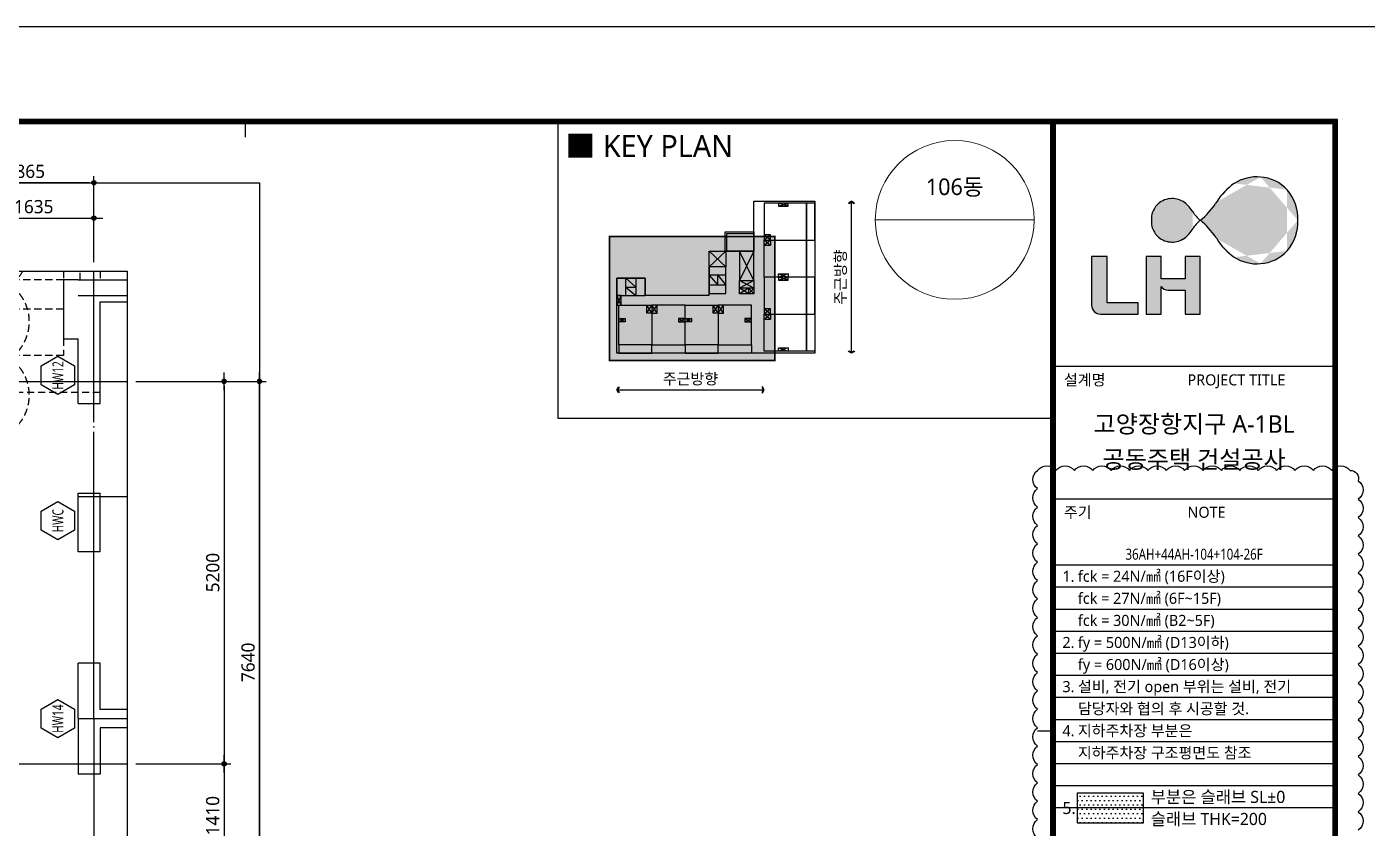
# Model space of a CAD drawing. Header units: millimetres. Extents: x 350420 to 672135, y -312840 to -44390.
# Drawn here: x 539707 to 557934, y -55285 to -44390 of the extents above; entities that cross this region are included whole.
import ezdxf
from ezdxf.enums import TextEntityAlignment as Align
from ezdxf.xclip import XClip

# ---------------------------------------------------------------- set-up
doc = ezdxf.new("R2010")
doc.units = ezdxf.units.MM
doc.header["$LTSCALE"] = 65
doc.header["$XCLIPFRAME"] = 0
for name, pattern in [('CEN', [62, 60, -1, 0, -1]), ('FORM_고양장항A-1BL-S-성능$0$HID', [2.3, 1.5, -0.8]), ('HID', [2.5, 2, -0.5]), ('XS-지하주차장$0$CEN', [62, 60, -1, 0, -1]), ('XS-지하주차장$0$HID', [2.3, 1.5, -0.8])]:
    doc.linetypes.add(name, pattern=pattern)
doc.layers.get('Defpoints').update_dxf_attribs({"color": 145})
for name, color, linetype, plot in [('211119', 40, 'Continuous', False), ('DEFPOINT', 144, 'Continuous', False), ('FORM_고양장항A-1BL-S-성능$0$DEFPOINT', 144, 'Continuous', False), ('XS-지하주차장$0$1215', 181, 'XS-지하주차장$0$HID', False), ('XS-지하주차장$0$PD', 145, 'XS-지하주차장$0$HID', False)]:
    doc.layers.add(name, color=color, linetype=linetype, plot=plot)
for name, color, linetype in [('253', 253, 'Continuous'), ('CEN', 1, 'CEN'), ('DIM', 7, 'Continuous'), ('DOT', 7, 'Continuous'), ('FORM_고양장항A-1BL-S-성능$0$FORM', 7, 'Continuous'), ('FORM_고양장항A-1BL-S-성능$0$FTEXT', 3, 'Continuous'), ('FORM_고양장항A-1BL-S-성능$0$LH마크', 253, 'Continuous'), ('FORM_고양장항A-1BL-S-성능$0$TEXT', 3, 'Continuous'), ('KEY', 4, 'Continuous'), ('LEADER', 7, 'Continuous'), ('M', 7, 'Continuous'), ('NAME-W', 4, 'Continuous'), ('T', 6, 'Continuous'), ('XS-지하주차장$0$AWG', 5, 'XS-지하주차장$0$HID'), ('XS-지하주차장$0$CEN', 1, 'XS-지하주차장$0$CEN'), ('XS-지하주차장$0$COL', 2, 'Continuous'), ('XS-지하주차장$0$G', 4, 'XS-지하주차장$0$HID'), ('XS-지하주차장$0$W1', 2, 'Continuous'), ('XS-지하주차장$0$W1-H', 11, 'XS-지하주차장$0$HID')]:
    doc.layers.add(name, color=color, linetype=linetype)
doc.layers.add('TEXT', color=3, linetype='Continuous', lineweight=9)
doc.styles.add('FORM_고양장항A-1BL-S-성능$0$맑은고딕', font='malgun.ttf')
doc.styles.add('맑은고딕', font='malgun.ttf')
doc.dimstyles.new('DIM_60', dxfattribs={"dimscale": 60, "dimtxt": 3, "dimasz": 1, "dimexe": 1.5, "dimexo": 2, "dimgap": 1, "dimtad": 1, "dimdec": 0, "dimzin": 0, "dimdsep": 46, "dimtxsty": '맑은고딕', "dimblk1": 'DIMDOT', "dimblk2": 'DIMDOT', "dimsah": 1, "dimcen": 0.09, "dimdle": 2, "dimclrd": 7, "dimclre": 7, "dimclrt": 3, "dimadec": 0, "dimazin": 0, "dimtfac": 1, "dimtdec": 0, "dimtix": 1, "dimtmove": 2, "dimatfit": 3, "dimldrblk": 'DIMDOT', "dimfxl": 0, "dimtolj": 1, "dimtzin": 0, "dimarcsym": 0})

# ---------------------------------------------------------------- blocks, each defined once
blk = doc.blocks.new('XS-지하주차장$0$B1-6')
at = {"layer": 'XS-지하주차장$0$CEN'}
for p, q in [((26850, 13840), (26850, 20580)), ((26635, 19590), (28310, 19590)), ((26635, 16860), (28685, 16860)), ((26635, 13840), (36060, 13840)), ((26635, 13840), (36060, 13840)), ((26850, 13840), (26850, 7100))]:
    blk.add_line(p, q, dxfattribs=at)
at = {"layer": 'XS-지하주차장$0$PD'}
blk.add_line((26665, 19805), (26665, 21355), dxfattribs=at)
at = {"layer": 'XS-지하주차장$0$W1'}
for p, q in [((26635, 19805), (27795, 19805)), ((26935, 18125), (26935, 19505)), ((26935, 19505), (28095, 19505)), ((26635, 18125), (26635, 19005)), ((26635, 18125), (26935, 18125)), ((26635, 16905), (26935, 16905)), ((26635, 16105), (26635, 16905)), ((26935, 16105), (26935, 16905)), ((26935, 16105), (26635, 16105)), ((26935, 14595), (26635, 14595)), ((26635, 13840), (26635, 14595)), ((26935, 13965), (26935, 14595)), ((30130, 13965), (26935, 13965)), ((26635, 13840), (26635, 13085)), ((30130, 13715), (26935, 13715)), ((26935, 13715), (26935, 13085)), ((26935, 13085), (26635, 13085))]:
    blk.add_line(p, q, dxfattribs=at)
blk = doc.blocks.new('XS-지하주차장$0$B2-W')
at = {"layer": 'XS-지하주차장$0$W1-H'}
for p, q in [((124905, 73325), (124105, 73325)), ((124105, 73325), (124105, 73125)), ((124905, 73125), (124905, 73325)), ((118185, 72825), (118185, 73125)), ((118940, 73125), (118185, 73125)), ((118940, 73125), (119695, 73125)), ((119695, 72825), (119695, 73125)), ((121205, 72825), (121205, 73125)), ((121205, 73125), (122005, 73125)), ((122005, 73125), (122005, 72825)), ((123225, 73125), (123225, 72825)), ((123225, 73125), (124105, 73125)), ((124905, 73125), (124905, 71965)), ((118815, 72825), (118185, 72825)), ((118815, 68630), (118815, 72825)), ((119065, 68630), (119065, 72825)), ((119065, 72825), (119695, 72825)), ((121205, 72825), (122005, 72825)), ((123225, 72825), (124605, 72825)), ((124605, 72825), (124605, 71665))]:
    blk.add_line(p, q, dxfattribs=at)
blk = doc.blocks.new('XS-지하주차장')
at = {"layer": 'XS-지하주차장$0$1215'}
blk.add_lwpolyline([(662346, 143239, 0.520567), (663346, 143239, 0.520567), (664346, 143239, 0.520567), (665346, 143239, 0.520567), (666346, 143239, 0.520567), (667346, 143239, 0.520567), (668346, 143239, 0.520567), (669346, 143239, 0.520567), (670346, 143239, 0.520567), (671346, 143239, 0.520567), (672346, 143239, 0.520567), (672734, 143851, 0.520567), (672339, 144456, 0.520567), (671339, 144456, 0.520567), (670339, 144456, 0.520567), (669339, 144456, 0.520567), (668339, 144456, 0.520567), (667339, 144456, 0.520567), (666339, 144456, 0.520567), (665339, 144456, 0.520567), (664339, 144456, 0.520567), (663339, 144456, 0.520567), (662346, 144450, 0.520567)], format="xyb", close=True, dxfattribs=at)
at = {"layer": 'XS-지하주차장$0$AWG'}
for p, q in [((663385, 142515), (663385, 150575)), ((662885, 142015), (662885, 143665)), ((663615, 142515), (663385, 142515)), ((671990, 142515), (664415, 142515)), ((665965, 142015), (664415, 142015))]:
    blk.add_line(p, q, dxfattribs=at)
at = {"layer": 'XS-지하주차장$0$COL'}
blk.add_lwpolyline([(664415, 142315), (664415, 142515), (663615, 142515), (663615, 142315)], dxfattribs=at)
at = {"layer": 'XS-지하주차장$0$G'}
for p, q in [((664015, 142515), (664015, 150575)), ((664415, 142515), (664415, 150575))]:
    blk.add_line(p, q, dxfattribs=at)
at = {"layer": 'XS-지하주차장$0$W1', "rotation": 270}
blk.add_blockref('XS-지하주차장$0$B1-6', (644610, 168950), dxfattribs=at)
at = {"layer": 'XS-지하주차장$0$W1-H'}
blk.add_blockref('XS-지하주차장$0$B2-W', (539510, 69190), dxfattribs=at)
blk = doc.blocks.new('DIMDOT')
at = {"layer": 'DIM', "linetype": 'Continuous'}
blk.add_line((-2, 0), (2, 0), dxfattribs=at)
for radius in [0.5, 0.25]:
    blk.add_circle((0, 0), radius, dxfattribs=at)
blk = doc.blocks.new('*D1217')
at = {"layer": 'Defpoints', "color": 0, "linetype": 'Continuous', "transparency": 16777216}
for p in [(538755, -46510), (538755, -47710), (540620, -47710)]:
    blk.add_point(p, dxfattribs=at)
at = {"layer": 'DIM', "color": 7, "linetype": 'Continuous', "lineweight": -2, "transparency": 16777216}
for p, q in [((538755, -47590), (538755, -46420)), ((540620, -47590), (540620, -46420)), ((540560, -46510), (538815, -46510))]:
    blk.add_line(p, q, dxfattribs=at)
at = {"layer": 'DIM', "color": 7, "linetype": 'Continuous', "lineweight": -2, "transparency": 16777216, "xscale": 60, "yscale": 60, "zscale": 60, "rotation": 180}
blk.add_blockref('DIMDOT', (538755, -46510), dxfattribs=at)
at = {"layer": 'DIM', "color": 7, "linetype": 'Continuous', "lineweight": -2, "transparency": 16777216, "xscale": 60, "yscale": 60, "zscale": 60}
blk.add_blockref('DIMDOT', (540620, -46510), dxfattribs=at)
at = {"layer": 'DIM', "color": 3, "linetype": 'Continuous', "transparency": 16777216, "insert": (539687, -46356), "char_height": 180, "attachment_point": 5, "style": '맑은고딕'}
blk.add_mtext('\\A1;1865', dxfattribs=at)
blk = doc.blocks.new('*D1219')
at = {"layer": 'Defpoints', "color": 0, "linetype": 'Continuous', "transparency": 16777216}
for p in [(540620, -46990), (538985, -47710), (540620, -47710)]:
    blk.add_point(p, dxfattribs=at)
at = {"layer": 'DIM', "color": 7, "linetype": 'Continuous', "lineweight": -2, "transparency": 16777216}
for p, q in [((538985, -47590), (538985, -46900)), ((539045, -46990), (540560, -46990)), ((540620, -47590), (540620, -46900))]:
    blk.add_line(p, q, dxfattribs=at)
at = {"layer": 'DIM', "color": 7, "linetype": 'Continuous', "lineweight": -2, "transparency": 16777216, "xscale": 60, "yscale": 60, "zscale": 60, "rotation": 180}
blk.add_blockref('DIMDOT', (538985, -46990), dxfattribs=at)
at = {"layer": 'DIM', "color": 7, "linetype": 'Continuous', "lineweight": -2, "transparency": 16777216, "xscale": 60, "yscale": 60, "zscale": 60}
blk.add_blockref('DIMDOT', (540620, -46990), dxfattribs=at)
at = {"layer": 'DIM', "color": 3, "linetype": 'Continuous', "transparency": 16777216, "insert": (539802, -46836), "char_height": 180, "attachment_point": 5, "style": '맑은고딕'}
blk.add_mtext('\\A1;1635', dxfattribs=at)
blk = doc.blocks.new('*D636')
at = {"layer": 'Defpoints', "color": 0, "linetype": 'Continuous', "transparency": 16777216}
for p in [(541070, -49210), (542870, -49210), (541070, -56850)]:
    blk.add_point(p, dxfattribs=at)
at = {"layer": 'DIM', "color": 7, "linetype": 'Continuous', "lineweight": -2, "transparency": 16777216}
for p, q in [((541190, -49210), (542960, -49210)), ((542870, -56790), (542870, -49270)), ((541190, -56850), (542960, -56850))]:
    blk.add_line(p, q, dxfattribs=at)
at = {"layer": 'DIM', "color": 7, "linetype": 'Continuous', "lineweight": -2, "transparency": 16777216, "xscale": 60, "yscale": 60, "zscale": 60}
for p, rotation in [((542870, -49210), 90), ((542870, -56850), 270)]:
    blk.add_blockref('DIMDOT', p, dxfattribs=dict(at, rotation=rotation))
at = {"layer": 'DIM', "color": 3, "linetype": 'Continuous', "transparency": 16777216, "insert": (542717, -53030), "char_height": 180, "attachment_point": 5, "rotation": 90, "style": '맑은고딕'}
blk.add_mtext('\\A1;7640', dxfattribs=at)
blk = doc.blocks.new('*D638')
at = {"layer": 'Defpoints', "color": 0, "linetype": 'Continuous', "transparency": 16777216}
for p in [(541070, -49210), (541070, -54410), (542390, -54410)]:
    blk.add_point(p, dxfattribs=at)
at = {"layer": 'DIM', "color": 7, "linetype": 'Continuous', "lineweight": -2, "transparency": 16777216}
for p, q in [((541190, -49210), (542480, -49210)), ((542390, -49270), (542390, -54350)), ((541190, -54410), (542480, -54410))]:
    blk.add_line(p, q, dxfattribs=at)
at = {"layer": 'DIM', "color": 7, "linetype": 'Continuous', "lineweight": -2, "transparency": 16777216, "xscale": 60, "yscale": 60, "zscale": 60}
for p, rotation in [((542390, -49210), 90), ((542390, -54410), 270)]:
    blk.add_blockref('DIMDOT', p, dxfattribs=dict(at, rotation=rotation))
at = {"layer": 'DIM', "color": 3, "linetype": 'Continuous', "transparency": 16777216, "insert": (542237, -51810), "char_height": 180, "attachment_point": 5, "rotation": 90, "style": '맑은고딕'}
blk.add_mtext('\\A1;5200', dxfattribs=at)
blk = doc.blocks.new('*D777')
at = {"layer": 'Defpoints', "color": 0, "linetype": 'Continuous', "transparency": 16777216}
for p in [(541070, -54410), (541070, -55820), (542390, -55820)]:
    blk.add_point(p, dxfattribs=at)
at = {"layer": 'DIM', "color": 7, "linetype": 'Continuous', "lineweight": -2, "transparency": 16777216}
for p, q in [((541190, -54410), (542480, -54410)), ((542390, -54470), (542390, -55760)), ((541190, -55820), (542480, -55820))]:
    blk.add_line(p, q, dxfattribs=at)
at = {"layer": 'DIM', "color": 7, "linetype": 'Continuous', "lineweight": -2, "transparency": 16777216, "xscale": 60, "yscale": 60, "zscale": 60}
for p, rotation in [((542390, -54410), 90), ((542390, -55820), 270)]:
    blk.add_blockref('DIMDOT', p, dxfattribs=dict(at, rotation=rotation))
at = {"layer": 'DIM', "color": 3, "linetype": 'Continuous', "transparency": 16777216, "insert": (542236, -55115), "char_height": 180, "attachment_point": 5, "rotation": 90, "style": '맑은고딕'}
blk.add_mtext('\\A1;1410', dxfattribs=at)
blk = doc.blocks.new('FORM_고양장항A-1BL-S-성능')
at = {"layer": 'FORM_고양장항A-1BL-S-성능$0$LH마크'}
h = blk.add_hatch(color=256, dxfattribs=at)
edge = h.paths.add_edge_path()
edge.add_ellipse((777.51, 564.78), major_axis=(-0.02, 19.2), ratio=0.999999, start_angle=220.3161, end_angle=235.7162)
edge.add_ellipse((780.18, 563.8), major_axis=(11.64, 11.64), ratio=1, start_angle=278.372, end_angle=279.7927)
edge.add_ellipse((805.6, 547.01), major_axis=(0.02, 14.03), ratio=0.999999, start_angle=394.9685, end_angle=418.6858, ccw=False)
edge.add_ellipse((802.71, 550.4), major_axis=(0, 9.6), ratio=0.999999, start_angle=354.9364, end_angle=392.3497, ccw=False)
edge.add_ellipse((802.89, 550.83), major_axis=(0, 9.16), ratio=0.999999, start_angle=313.0895, end_angle=355.7979, ccw=False)
edge.add_ellipse((802.25, 550.63), major_axis=(0, 9.76), ratio=0.999999, start_angle=267.1585, end_angle=311.34, ccw=False)
edge.add_ellipse((802.25, 549.67), major_axis=(0, 9.76), ratio=0.999999, start_angle=228.6578, end_angle=272.8393, ccw=False)
edge.add_ellipse((802.89, 549.48), major_axis=(0, 9.16), ratio=0.999999, start_angle=184.2159, end_angle=226.9243, ccw=False)
edge.add_ellipse((802.71, 549.9), major_axis=(0, 9.6), ratio=0.999999, start_angle=147.6519, end_angle=185.0653, ccw=False)
edge.add_ellipse((805.6, 553.3), major_axis=(-0.01, 14.03), ratio=0.999999, start_angle=121.3304, end_angle=145.0478, ccw=False)
edge.add_ellipse((780.18, 536.51), major_axis=(-11.64, 11.64), ratio=1, start_angle=260.2073, end_angle=261.628)
edge.add_ellipse((777.51, 535.53), major_axis=(0.04, 19.2), ratio=0.999999, start_angle=-55.6701, end_angle=-40.27)
edge = h.paths.add_edge_path()
edge.add_ellipse((795.7, 557.01), major_axis=(0.01, 8.99), ratio=0.999999, start_angle=123.2371, end_angle=139.6948, ccw=False)
edge.add_ellipse((788.93, 552.73), major_axis=(-0.701, 0.701), ratio=1, start_angle=70.6407, end_angle=85.406, ccw=False)
edge.add_ellipse((782.63, 549.06), major_axis=(-0.01, 6.3), ratio=0.999999, start_angle=-59.1626, end_angle=-32.4373)
edge.add_ellipse((783.58, 550.59), major_axis=(0, 4.5), ratio=0.999999, start_angle=-32.5934, end_angle=6.8284)
edge.add_ellipse((783.54, 550.24), major_axis=(0, 4.85), ratio=0.999999, start_angle=5.9838, end_angle=45.8059)
edge.add_ellipse((783.51, 550.42), major_axis=(0, 4.7), ratio=0.999999, start_angle=47.0576, end_angle=93.2383)
edge.add_ellipse((783.51, 549.88), major_axis=(0, 4.7), ratio=0.999999, start_angle=86.7617, end_angle=132.9424)
edge.add_ellipse((783.54, 550.07), major_axis=(0, 4.85), ratio=0.999999, start_angle=134.179, end_angle=174.0011)
edge.add_ellipse((783.58, 549.72), major_axis=(0, 4.5), ratio=0.999999, start_angle=173.1716, end_angle=212.5934)
edge.add_ellipse((782.63, 551.24), major_axis=(0.01, 6.3), ratio=0.999999, start_angle=212.4373, end_angle=239.1626)
edge.add_ellipse((788.93, 547.58), major_axis=(0.701, 0.701), ratio=1, start_angle=94.594, end_angle=109.3593, ccw=False)
edge.add_ellipse((795.7, 543.3), major_axis=(0, 8.99), ratio=0.999999, start_angle=400.341, end_angle=416.7988, ccw=False)
h = blk.add_hatch(color=256, dxfattribs=at)
edge = h.paths.add_edge_path()
edge.add_line((768.81, 531.43), (768.81, 541.97))
edge.add_line((768.81, 541.97), (765.28, 541.97))
edge.add_line((765.28, 541.97), (765.28, 530.91))
edge.add_arc((767.28, 530.91), 2, 180, 270)
edge.add_line((767.28, 528.91), (775.79, 528.91))
edge.add_line((775.79, 528.91), (775.79, 531.43))
edge.add_line((775.79, 531.43), (768.81, 531.43))
h = blk.add_hatch(color=256, dxfattribs=at)
edge = h.paths.add_edge_path()
edge.add_line((777.64, 541.97), (777.64, 528.91))
edge.add_line((777.64, 528.91), (781.05, 528.91))
edge.add_line((781.05, 528.91), (781.05, 535.14))
edge.add_ellipse((782.68, 536.29), major_axis=(0, 2), ratio=0.999999, start_angle=125.4475, end_angle=176.5602)
edge.add_line((782.56, 534.3), (786.48, 534.3))
edge.add_line((786.48, 534.3), (786.48, 528.91))
edge.add_line((786.48, 528.91), (789.9, 528.91))
edge.add_line((789.9, 528.91), (789.9, 541.97))
edge.add_line((789.9, 541.97), (786.48, 541.97))
edge.add_line((786.48, 541.97), (786.48, 536.88))
edge.add_line((786.48, 536.88), (781.05, 536.88))
edge.add_line((781.05, 536.88), (781.05, 541.97))
edge.add_line((781.05, 541.97), (777.64, 541.97))
at = {"layer": 'FORM_고양장항A-1BL-S-성능$0$DEFPOINT', "color": 1}
for p, q in [((573.5, 569), (573.5, 572)), ((753, 434.5), (756, 434.5))]:
    blk.add_line(p, q, dxfattribs=at)
at = {"layer": 'FORM_고양장항A-1BL-S-성능$0$DEFPOINT', "linetype": 'FORM_고양장항A-1BL-S-성능$0$HID'}
for p, q in [((820, 467), (757, 467)), ((820, 457), (757, 457)), ((820, 447), (757, 447)), ((820, 437), (757, 437)), ((820, 427), (757, 427)), ((820, 417), (757, 417))]:
    blk.add_line(p, q, dxfattribs=at)
at = {"layer": 'FORM_고양장항A-1BL-S-성능$0$DEFPOINT'}
blk.add_lwpolyline([(0, 594), (0, 0), (841, 0), (841, 594), (0, 594)], dxfattribs=at)
at = {"layer": 'FORM_고양장항A-1BL-S-성능$0$FORM'}
for p, q in [((820, 517), (757, 517)), ((820, 487), (757, 487)), ((820, 472), (757, 472)), ((820, 462), (757, 462)), ((820, 452), (757, 452)), ((820, 442), (757, 442)), ((820, 432), (757, 432)), ((820, 422), (757, 422))]:
    blk.add_line(p, q, dxfattribs=at)
for points in [[(25, 573), (25, 21), (757, 21), (757, 573)], [(26, 572), (26, 22), (756, 22), (756, 572)], [(757, 572), (757, 22), (820, 22), (820, 572)]]:
    blk.add_lwpolyline(points, close=True, dxfattribs=at)
at = {"layer": 'FORM_고양장항A-1BL-S-성능$0$FORM', "const_width": 1}
blk.add_lwpolyline([(25.5, 572.5), (25.5, 21.5), (756.5, 21.5), (756.5, 572.5)], close=True, dxfattribs=at)
blk.add_lwpolyline([(757, 21.5), (820.5, 21.5), (820.5, 572.5), (757, 572.5)], dxfattribs=at)
at = {"layer": 'FORM_고양장항A-1BL-S-성능$0$FORM'}
blk.add_lwpolyline([(757, 21), (821, 21), (821, 573), (757, 573)], dxfattribs=at)
at = {"layer": 'FORM_고양장항A-1BL-S-성능$0$LH마크'}
blk.add_lwpolyline([(768.81, 531.43), (768.81, 541.97), (765.28, 541.97), (765.28, 530.91, 0.414214), (767.28, 528.91), (775.79, 528.91), (775.79, 531.43)], format="xyb", close=True, dxfattribs=at)
blk.add_lwpolyline([(782.56, 534.3), (786.48, 534.3), (786.48, 528.91), (789.9, 528.91), (789.9, 541.97), (786.48, 541.97), (786.48, 536.88), (781.05, 536.88), (781.05, 541.97), (777.64, 541.97), (777.64, 528.91), (781.05, 528.91), (781.05, 535.14)], dxfattribs=at)
for centre, major_axis, ratio, start_param, end_param in [((802.71, 550.4), (0, 9.6), 0.999999, -0.088377, 0.564608), ((802.89, 550.83), (0, 9.16), 0.999999, -0.818743, -0.073341), ((805.6, 547.01), (0.02, 14.03), 0.999999, 0.610315, 1.024261), ((802.25, 550.63), (0, 9.76), 0.999999, 4.662795, 5.433907), ((783.51, 550.42), (0, 4.7), 0.999999, 0.82131, 1.627315), ((783.54, 550.24), (0, 4.85), 0.999999, 0.104437, 0.799463), ((783.58, 550.59), (0, 4.5), 0.999999, -0.568862, 0.119178), ((782.63, 549.06), (-0.01, 6.3), 0.999999, -1.032582, -0.566138), ((777.51, 564.78), (-0.02, 19.2), 0.999999, 3.845241, 4.114023), ((780.18, 563.8), (11.64, 11.64), 1, 4.858508, 4.883304), ((783.51, 549.88), (0, 4.7), 0.999999, 1.514278, 2.320283), ((788.93, 552.73), (-0.701, 0.701), 1, 1.232913, 1.490615), ((795.7, 557.01), (0.01, 8.99), 0.999999, 2.150893, 2.438135), ((795.7, 543.3), (0, 8.99), 0.999999, 0.704083, 0.991325), ((777.51, 535.53), (0.04, 19.2), 0.999999, -0.971627, -0.702844), ((802.25, 549.67), (0, 9.76), 0.999999, 3.990832, 4.761944), ((782.63, 551.24), (0.01, 6.3), 0.999999, 3.707731, 4.174175), ((788.93, 547.58), (0.701, 0.701), 1, 1.650977, 1.908679), ((783.54, 550.07), (0, 4.85), 0.999999, 2.341865, 3.036891), ((783.58, 549.72), (0, 4.5), 0.999999, 3.022415, 3.710455), ((780.18, 536.51), (-11.64, 11.64), 1, 4.541474, 4.56627), ((805.6, 553.3), (-0.01, 14.03), 0.999999, 2.117616, 2.531562), ((802.71, 549.9), (0, 9.6), 0.999999, 2.577013, 3.229998), ((802.89, 549.48), (0, 9.16), 0.999999, 3.215175, 3.960577), ((782.68, 536.29), (0, 2), 0.999999, 2.189471, 3.081556)]:
    blk.add_ellipse(centre, major_axis=major_axis, ratio=ratio, start_param=start_param, end_param=end_param, dxfattribs=at)
at = {"layer": 'FORM_고양장항A-1BL-S-성능$0$FTEXT', "style": 'FORM_고양장항A-1BL-S-성능$0$맑은고딕'}
for s, p in [('설계명', (759, 514)), ('PROJECT TITLE', (787, 514)), ('주기', (759, 484)), ('NOTE', (787, 484))]:
    blk.add_text(s, height=2.5, dxfattribs=at).set_placement(p, align=Align.MIDDLE_LEFT)
at = {"layer": 'FORM_고양장항A-1BL-S-성능$0$TEXT', "color": 6, "style": 'FORM_고양장항A-1BL-S-성능$0$맑은고딕'}
for s, p in [('고양장항지구 A-1BL', (788.5, 504)), ('공동주택 건설공사', (788.5, 496))]:
    blk.add_text(s, height=4, dxfattribs=at).set_placement(p, align=Align.MIDDLE_CENTER)

msp = doc.modelspace()

# ---------------------------------------------------------------- hatches: boundary and pattern name
at = {"layer": '253'}
h = msp.add_hatch(color=256, dxfattribs=at)
h.dxf.hatch_style = 1
h.paths.add_polyline_path([(547630, -48925.9), (549880, -48925.9), (549880, -47239.9), (547630, -47239.9)])
at = {"layer": 'DOT'}
h = msp.add_hatch(dxfattribs=at)
h.set_pattern_fill('DOTS', color=256, scale=60, style=0)
h.set_pattern_definition([(0, (365600, 110092.5), (30, 60), [0, -60])])
h.paths.add_polyline_path([(553990, -54810), (553990, -55210), (554890, -55210), (554890, -54810)])

# ---------------------------------------------------------------- linework, layer by layer
at = {"layer": '211119'}
msp.add_lwpolyline([(553451.5, -55418.9, -0.5205671), (553451.5, -55168.9, -0.5205671), (553451.5, -54918.9, -0.5205671), (553451.5, -54668.9, -0.5205671), (553451.5, -54418.9, -0.5205671), (553451.5, -54168.9, -0.5205671), (553451.5, -53918.9, -0.5205671), (553451.5, -53668.9, -0.5205671), (553451.5, -53418.9, -0.5205671), (553451.5, -53168.9, -0.5205671), (553451.5, -52918.9, -0.5205671), (553451.5, -52668.9, -0.5205671), (553451.5, -52418.9, -0.5205671), (553451.5, -52168.9, -0.5205671), (553451.5, -51918.9, -0.5205671), (553451.5, -51668.9, -0.5205671), (553451.5, -51418.9, -0.5205671), (553451.5, -51168.9, -0.5205671), (553451.5, -50918.9, -0.5205671), (553451.5, -50668.9, -0.5205671), (553451.5, -50422.7, -0.5205671), (553701.5, -50422.7, -0.5205671), (553951.5, -50422.7, -0.5205671), (554201.5, -50422.7, -0.5205671), (554451.5, -50422.7, -0.5205671), (554701.5, -50422.7, -0.5205671), (554951.5, -50422.7, -0.5205671), (555201.5, -50422.7, -0.5205671), (555451.5, -50422.7, -0.5205671), (555701.5, -50422.7, -0.5205671), (555951.5, -50422.7, -0.5205671), (556201.5, -50422.7, -0.5205671), (556451.5, -50422.7, -0.5205671), (556701.5, -50422.7, -0.5205671), (556951.5, -50422.7, -0.5205671), (557201.5, -50422.7, -0.5205671), (557451.5, -50422.7, -0.5205671), (557701.5, -50422.7, -0.5205671), (557812.4, -50561.7, -0.5205671), (557812.4, -50811.7, -0.5205671), (557812.4, -51061.7, -0.5205671), (557812.4, -51311.7, -0.5205671), (557812.4, -51561.7, -0.5205671), (557812.4, -51811.7, -0.5205671), (557812.4, -52061.7, -0.5205671), (557812.4, -52311.7, -0.5205671), (557812.4, -52561.7, -0.5205671), (557812.4, -52811.7, -0.5205671), (557812.4, -53061.7, -0.5205671), (557812.4, -53311.7, -0.5205671), (557812.4, -53561.7, -0.5205671), (557812.4, -53811.7, -0.5205671), (557812.4, -54061.7, -0.5205671), (557812.4, -54311.7, -0.5205671), (557812.4, -54561.7, -0.5205671), (557812.4, -54811.7, -0.5205671), (557812.4, -55061.7, -0.5205671), (557812.4, -55311.7, -0.5205671)], format="xyb", dxfattribs=at)
at = {"layer": 'CEN'}
for p, q in [((538905, -49210), (541070, -49210)), ((538905, -54410), (541070, -54410))]:
    msp.add_line(p, q, dxfattribs=at)
at = {"layer": 'DEFPOINT'}
for points in [[(510830, -46510), (542870, -46510), (542870, -70335), (510830, -70335)], [(512630, -47710), (541070, -47710), (541070, -69135), (512630, -69135)]]:
    msp.add_lwpolyline(points, close=True, dxfattribs=at)
at = {"layer": 'KEY'}
for p, q in [((549595.3, -47439.7), (549595.3, -46760.2)), ((549595.3, -46760.2), (550421, -46760.2)), ((549927, -46830.3), (550060.6, -46787.1)), ((550060.6, -46830.3), (549927, -46787.1)), ((550421, -46760.2), (550421, -48825.9)), ((549202.8, -47178.5), (549594.6, -47178.5)), ((549202.8, -47439.7), (549202.8, -47178.5)), ((549225.1, -47439.7), (549225.1, -47200.9)), ((549225.1, -47200.9), (549594.6, -47200.9)), ((549594.6, -47178.5), (549594.6, -47439.7)), ((549820.3, -47216.2), (549733.7, -47290)), ((549820.3, -47290), (549733.7, -47216.2)), ((549820.3, -47363.9), (549733.7, -47290)), ((549820.3, -47290), (549733.7, -47363.9)), ((548986.3, -47652.4), (548986.3, -47439.7)), ((548986.3, -47439.7), (549214, -47439.7)), ((549214, -47439.7), (548986.3, -47652.4)), ((549214, -47652.4), (548986.3, -47439.7)), ((548986.3, -48037.4), (548986.3, -47439.7)), ((548986.3, -47439.7), (549595.3, -47439.7)), ((549594.6, -47439.7), (549202.8, -47439.7)), ((549214, -47439.7), (549214, -47652.4)), ((549594.6, -47439.7), (549400.5, -47439.7)), ((549400.5, -47439.7), (549400.5, -47838.9)), ((549595.3, -47439.7), (549400.5, -47838.9)), ((549594.6, -47838.9), (549400.5, -47439.7)), ((549594.6, -47838.9), (549594.6, -47439.7)), ((549214, -47652.4), (548986.3, -47652.4)), ((549214, -47652.4), (548986.3, -47652.4)), ((548986.3, -47652.4), (548986.3, -48014.3)), ((549214, -48014.3), (549214, -47652.4)), ((549927, -47749.7), (550060.6, -47793)), ((550060.6, -47749.7), (549927, -47793)), ((548114.3, -47809.1), (547730, -47809.1)), ((547730, -47809.1), (547730, -48042.7)), ((547730, -47809.1), (548114.3, -47809.1)), ((547730, -48825.9), (547730, -47809.1)), ((547853.1, -48042.7), (547853.1, -47809.1)), ((547853.1, -47809.1), (547989, -47928.5)), ((547853.1, -47928.5), (547989, -47928.5)), ((547853.1, -47928.5), (547989, -48042.7)), ((547989, -47809.1), (547989, -48042.7)), ((548114.3, -48042.7), (548114.3, -47809.1)), ((548114.3, -47809.1), (548114.3, -48037.4)), ((549214, -47766.5), (548986.3, -47766.5)), ((548986.3, -47766.5), (549105.7, -47902.4)), ((549214, -47902.4), (548986.3, -47902.4)), ((549105.7, -47902.4), (549105.7, -47766.5)), ((549105.7, -47766.5), (549214, -47902.4)), ((549400.5, -47838.9), (549594.6, -47838.9)), ((549400.5, -47838.9), (549594.6, -47838.9)), ((549400.5, -48021), (549400.5, -47838.9)), ((549594.6, -47838.9), (549400.5, -47944.1)), ((549594.6, -47944.1), (549400.5, -47838.9)), ((549594.6, -47838.9), (549594.6, -48021)), ((549927, -47836.3), (550060.6, -47793)), ((550060.6, -47836.3), (549927, -47793)), ((547730, -48042.7), (548114.3, -48042.7)), ((547788.6, -48042.7), (547730, -48042.7)), ((547730, -48042.7), (547730, -48175.9)), ((547788.6, -48042.7), (547730, -48175.9)), ((547788.6, -48175.9), (547730, -48042.7)), ((547788.6, -48175.9), (547788.6, -48042.7)), ((548114.3, -48037.4), (548986.3, -48037.4)), ((548986.3, -48014.3), (549214, -48014.3)), ((549594.6, -47944.1), (549400.5, -47944.1)), ((549527.4, -47944.1), (549400.5, -48021)), ((549527.4, -48021), (549400.5, -47944.1)), ((549594.6, -48021), (549400.5, -48021)), ((549527.4, -48021), (549527.4, -47944.1)), ((549527.4, -48021), (549594.6, -47944.1)), ((549594.6, -48021), (549527.4, -47944.1)), ((547730, -48175.9), (547788.6, -48175.9)), ((548137.5, -48281.8), (548207.6, -48175.9)), ((548207.6, -48281.8), (548137.5, -48175.9)), ((548277.8, -48281.8), (548207.6, -48175.9)), ((548207.6, -48281.8), (548277.8, -48175.9)), ((549039, -48281.8), (549109.1, -48175.9)), ((549109.1, -48281.8), (549039, -48175.9)), ((549179.3, -48281.8), (549109.1, -48175.9)), ((549109.1, -48281.8), (549179.3, -48175.9)), ((549820.3, -48222.1), (549733.7, -48296)), ((549820.3, -48296), (549733.7, -48222.1)), ((549820.3, -48369.9), (549733.7, -48296)), ((549820.3, -48296), (549733.7, -48369.9)), ((547844.9, -48354.2), (547756.9, -48399)), ((547844.9, -48399), (547756.9, -48354.2)), ((548570.3, -48354.2), (548658.4, -48399)), ((548570.3, -48399), (548658.4, -48354.2)), ((548746.4, -48354.2), (548658.4, -48399)), ((548746.4, -48399), (548658.4, -48354.2)), ((549471.8, -48354.2), (549559.8, -48399)), ((549471.8, -48399), (549559.8, -48354.2)), ((550421, -48825.9), (547730, -48825.9)), ((549927, -48755.7), (550060.6, -48799)), ((550060.6, -48755.7), (549927, -48799))]:
    msp.add_line(p, q, dxfattribs=at)
for points in [[(549733.7, -46787.1), (549733.7, -47290), (550309.1, -47290), (550309.1, -46787.1)], [(549927, -46787.1), (549927, -46830.3), (550060.6, -46830.3), (550060.6, -46787.1)], [(550421, -47290), (550421, -46787.1), (550309.1, -46787.1), (550309.1, -47290)], [(549733.7, -47216.2), (549733.7, -47290), (549820.3, -47290), (549820.3, -47216.2)], [(549733.7, -47363.9), (549733.7, -47290), (549820.3, -47290), (549820.3, -47363.9)], [(549733.7, -47793), (549733.7, -47290), (550309.1, -47290), (550309.1, -47793)], [(550421, -47290), (550421, -47793), (550309.1, -47793), (550309.1, -47290)], [(549927, -47793), (549927, -47749.7), (550060.6, -47749.7), (550060.6, -47793)], [(549733.7, -47793), (549733.7, -48296), (550309.1, -48296), (550309.1, -47793)], [(549927, -47793), (549927, -47836.3), (550060.6, -47836.3), (550060.6, -47793)], [(550421, -48296), (550421, -47793), (550309.1, -47793), (550309.1, -48296)], [(547756.9, -48175.9), (548207.6, -48175.9), (548207.6, -48713.9), (547756.9, -48713.9)], [(548137.5, -48175.9), (548207.6, -48175.9), (548207.6, -48281.8), (548137.5, -48281.8)], [(548277.8, -48175.9), (548207.6, -48175.9), (548207.6, -48281.8), (548277.8, -48281.8)], [(548658.4, -48175.9), (548207.6, -48175.9), (548207.6, -48713.9), (548658.4, -48713.9)], [(548658.4, -48175.9), (549109.1, -48175.9), (549109.1, -48713.9), (548658.4, -48713.9)], [(549039, -48175.9), (549109.1, -48175.9), (549109.1, -48281.8), (549039, -48281.8)], [(549179.3, -48175.9), (549109.1, -48175.9), (549109.1, -48281.8), (549179.3, -48281.8)], [(549559.8, -48175.9), (549109.1, -48175.9), (549109.1, -48713.9), (549559.8, -48713.9)], [(549733.7, -48222.1), (549733.7, -48296), (549820.3, -48296), (549820.3, -48222.1)], [(549733.7, -48369.9), (549733.7, -48296), (549820.3, -48296), (549820.3, -48369.9)], [(549733.7, -48799), (549733.7, -48296), (550309.1, -48296), (550309.1, -48799)], [(550421, -48296), (550421, -48799), (550309.1, -48799), (550309.1, -48296)], [(547756.9, -48354.2), (547844.9, -48354.2), (547844.9, -48399), (547756.9, -48399)], [(548658.4, -48354.2), (548570.3, -48354.2), (548570.3, -48399), (548658.4, -48399)], [(548658.4, -48354.2), (548746.4, -48354.2), (548746.4, -48399), (548658.4, -48399)], [(549559.8, -48354.2), (549471.8, -48354.2), (549471.8, -48399), (549559.8, -48399)], [(547756.9, -48825.9), (548207.6, -48825.9), (548207.6, -48713.9), (547756.9, -48713.9)], [(548658.4, -48825.9), (548207.6, -48825.9), (548207.6, -48713.9), (548658.4, -48713.9)], [(548658.4, -48825.9), (549109.1, -48825.9), (549109.1, -48713.9), (548658.4, -48713.9)], [(549559.8, -48825.9), (549109.1, -48825.9), (549109.1, -48713.9), (549559.8, -48713.9)], [(549927, -48799), (549927, -48755.7), (550060.6, -48755.7), (550060.6, -48799)]]:
    msp.add_lwpolyline(points, close=True, dxfattribs=at)
at = {"layer": 'LEADER'}
for points in [[(546930, -49710), (553630, -49710), (553630, -45710), (546930, -45710)], [(554890, -54810), (553990, -54810), (553990, -55210), (554890, -55210)]]:
    msp.add_lwpolyline(points, close=True, dxfattribs=at)
for points in [[(550921, -48825.9), (550881, -48802.8), (550886, -48794.1), (550921, -48814.3), (550956, -48794.1), (550961, -48802.8), (550921, -48825.9), (550921, -46760.2), (550881, -46783.3), (550886, -46791.9), (550921, -46771.7), (550956, -46791.9), (550961, -46783.3), (550921, -46760.2)], [(547730, -49325.9), (547753.1, -49285.9), (547761.8, -49290.9), (547741.5, -49325.9), (547761.8, -49360.9), (547753.1, -49365.9), (547730, -49325.9), (549733.7, -49325.9), (549710.6, -49285.9), (549702, -49290.9), (549722.2, -49325.9), (549702, -49360.9), (549710.6, -49365.9), (549733.7, -49325.9)]]:
    msp.add_lwpolyline(points, dxfattribs=at)
at = {"layer": 'LEADER', "linetype": 'HID', "const_width": 25}
msp.add_lwpolyline([(547630, -48925.9), (549880, -48925.9), (549880, -47239.9), (547630, -47239.9)], close=True, dxfattribs=at)
at = {"layer": 'M'}
for points in [[(540355, -49259), (540130, -49388.9), (539905, -49259), (539905, -48999.2), (540130, -48869.3), (540355, -48999.2)], [(540355, -51234.9), (540130, -51364.8), (539905, -51234.9), (539905, -50975.1), (540130, -50845.2), (540355, -50975.1)], [(540355, -53924.9), (540130, -54054.8), (539905, -53924.9), (539905, -53665.1), (540130, -53535.2), (540355, -53665.1)]]:
    msp.add_lwpolyline(points, close=True, dxfattribs=at)
at = {"layer": 'TEXT'}
msp.add_line((551245, -47015), (553405, -47015), dxfattribs=at)
msp.add_circle((552325, -47015), 1080, dxfattribs=at)

# ---------------------------------------------------------------- block references
at = {"xscale": 60, "yscale": 60, "zscale": 60}
msp.add_blockref('FORM_고양장항A-1BL-S-성능', (508270, -80030), dxfattribs=at)
ref = msp.add_blockref('XS-지하주차장', (682720, -712245), dxfattribs=dict(rotation=90))
XClip(ref).set_block_clipping_path([(643110.0000000001, 141650.0000000187), (664534.9999999981, 170090.00000001)])

# ---------------------------------------------------------------- texts
at = {"layer": 'NAME-W', "style": '맑은고딕', "width": 0.7}
for s, p in [('HW12', (540130, -49129.1)), ('HWC', (540130, -51105)), ('HW14', (540130, -53795))]:
    msp.add_text(s, height=150, rotation=90, dxfattribs=at).set_placement(p, align=Align.MIDDLE)
at = {"layer": 'T', "color": 6, "style": '맑은고딕'}
msp.add_text('주근방향', height=150, rotation=90, dxfattribs=at).set_placement((550771, -47793), align=Align.MIDDLE_CENTER)
msp.add_text('주근방향', height=150, dxfattribs=at).set_placement((548731.9, -49175.9), align=Align.MIDDLE_CENTER)
at = {"layer": 'TEXT', "style": '맑은고딕'}
for s, height, p in [('■ KEY PLAN', 300, (547030, -46010)), ('fck = 24N/㎟ (16F이상)', 150, (554000, -51860)), ('1.', 150, (553790, -51860)), ('fck = 27N/㎟ (6F~15F)', 150, (554000, -52160)), ('fck = 30N/㎟ (B2~5F)', 150, (554000, -52460)), ('fy = 500N/㎟ (D13이하)', 150, (554000, -52760)), ('2.', 150, (553790, -52760)), ('fy = 600N/㎟ (D16이상)', 150, (554000, -53060)), ('3.', 150, (553790, -53360)), ('설비, 전기 open 부위는 설비, 전기', 150, (554000, -53360)), ('담당자와 협의 후 시공할 것.', 150, (554000, -53660)), ('4.', 150, (553790, -53960)), ('지하주차장 부분은', 150, (554000, -53960)), ('지하주차장 구조평면도 참조', 150, (554000, -54260)), ('부분은 슬래브 SL%%P0', 165, (554990, -54860)), ('5.', 165, (553790, -55010)), ('슬래브 THK=200', 165, (554990, -55160))]:
    msp.add_text(s, height=height, dxfattribs=at).set_placement(p, align=Align.MIDDLE_LEFT)
msp.add_text('106동', height=225, dxfattribs=at).set_placement((552325, -46565), align=Align.MIDDLE_CENTER)
at = {"layer": 'TEXT', "color": 6, "style": '맑은고딕', "width": 0.8}
msp.add_text('36AH+44AH-104+104-26F', height=150, dxfattribs=at).set_placement((555580, -51560), align=Align.MIDDLE_CENTER)

# ---------------------------------------------------------------- dimensions: what is measured, and where the dimension line sits
at = {"layer": 'DIM', "linetype": 'Continuous'}
for base, p1, p2, angle, picture, middle in [((538755, -46510), (540620, -47710), (538755, -47710), 180, '*D1217', (539687.5, -46356.5)), ((542870, -49210), (541070, -56850), (541070, -49210), 90, '*D636', (542717, -53030)), ((542390, -54410), (541070, -49210), (541070, -54410), 270, '*D638', (542237, -51810)), ((542390, -55820), (541070, -54410), (541070, -55820), 270, '*D777', (542236.5, -55115))]:
    dim = msp.add_linear_dim(base=base, p1=p1, p2=p2, angle=angle, dimstyle='DIM_60', dxfattribs=at)
    dim.commit()
    dim.dimension.update_dxf_attribs({"geometry": picture, "text_midpoint": middle})
dim = msp.add_linear_dim(base=(540620, -46990), p1=(538985, -47710), p2=(540620, -47710), dimstyle='DIM_60', dxfattribs=at)
dim.commit()
dim.dimension.update_dxf_attribs({"geometry": '*D1219', "text_midpoint": (539802.5, -46836.5)})

doc.saveas('drawing.dxf')
